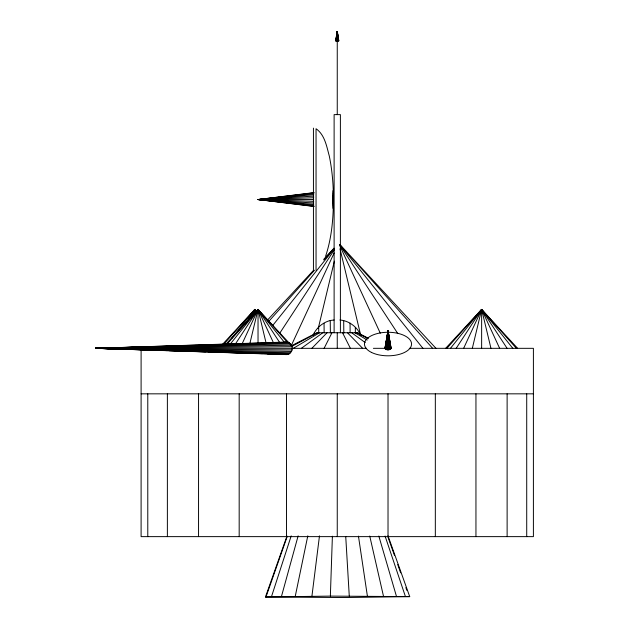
<?xml version="1.0" encoding="UTF-8"?>
<svg xmlns="http://www.w3.org/2000/svg" width="629" height="629" viewBox="0 0 629 629"><rect width="100%" height="100%" fill="white"/><g stroke="black" fill="none" stroke-linecap="round" stroke-linejoin="round"><path stroke-width="0.94" d="M333.268 208.545C333.818 190.988 332.851 173.305 329.305 156.071C326.663 146.478 324.816 134.795 316.049 128.741L316.049 270.352M325.618 256.2C332.647 235.136 333.779 212.586 333.268 190.54M333.268 207.617L333.268 191.475M333.268 206.139L333.268 192.954M286.989 536.05L265.446 597L330.359 596.103L332.395 536.207M333.268 204.205L333.268 194.888M387.22 349.771L388.022 330.657L391.089 348.285C390.177 350.424 385.86 350.424 384.948 348.285L388.022 330.657L391.089 348.285M336.845 40.861L337.254 31.45L338.819 40.861L335.682 40.861L337.254 31.45L338.764 40.861M387.881 333.504L388.022 330.657L390.986 348.686M333.268 201.956L333.268 197.129M386.481 349.614L388.022 330.657L390.68 347.515L390.192 347.2M336.468 40.861L337.254 31.45L338.614 40.861M387.48 336.405L388.022 330.657L390.68 349.056M385.844 349.37L388.022 330.657L388.785 336.491M336.145 40.861L337.254 31.45L338.363 40.861M292.084 349.944C293.067 346.327 290.394 342.05 286.486 342.042L95.6 348.324L286.486 354.599C289.167 354.575 291.455 352.492 292.084 349.944L95.6 348.324L287.988 342.262M311.929 596.174L319.477 535.861M386.866 339.416L388.022 330.657L390.192 349.37M335.894 40.861L337.254 31.45L338.032 40.861M385.357 349.056L388.022 330.657L388.565 336.405M385.506 346.579L388.022 330.657L389.555 349.614M385.05 348.686L388.022 330.657L388.156 333.504M335.682 40.861L337.254 31.45L337.655 40.861M384.948 348.285L388.022 330.657L388.816 349.771M295.253 596.292L307.793 535.837M253.495 315.113L254.863 309.421L256.86 311.583M249.855 343.576L258.032 309.421L291.361 345.439M318.243 328.432L334.345 261.184M472.324 348.324L481.641 309.421L517.636 348.324M281.462 596.441L298.146 535.845M271.5 596.622L291.196 535.877M266.036 596.811L287.17 536.568M250.774 318.266L254.863 309.421L256.789 311.583M242.079 343.898L258.032 309.421L287.65 342.561M291.251 345.651L334.125 252.984M463.636 348.324L481.641 309.421L516.409 348.324M324.108 348.324L331.97 332.741M245.318 324.006L254.863 309.421L256.695 311.709M235.757 343.458L258.032 309.421L284.316 342.223M279.535 333.535L334.361 249.752M456.182 348.324L481.641 309.421L512.816 348.324M231.629 338.41L254.863 309.421L256.451 311.85M229.915 344.511L258.032 309.421L279.771 342.648M272.719 325.468L334.384 248.518M450.466 348.324L481.641 309.421L507.092 348.324M223.311 344.723L254.863 309.421L256.089 312.07M226.479 344.723L258.032 309.421L273.167 342.137M268.174 322.04L314.516 270.203M323.652 259.974L334.093 248.298M446.865 348.324L481.641 309.421L499.638 348.324M222.194 344.723L254.863 309.421L255.767 313.218M225.371 344.723L258.032 309.421L266.216 343.576M267.356 320.24L313.336 270.549M323.998 259.03L333.991 248.227M445.639 348.324L481.641 309.421L490.958 348.324M311.866 348.324L327.049 332.741M301.354 348.324L322.826 332.741M293.287 348.324L319.587 332.741M291.667 346.493L317.551 332.741M291.691 345.651L316.851 332.741L357.649 332.741L368.059 338.08M387.983 535.782L409.723 596.622L344.818 597.526L265.446 597M284.984 342.262L286.486 342.042M313.053 335.281A26.127 26.127 0 0 1 330.241 320.499L334.101 319.988M313.997 206.477L258.118 199.542L313.997 192.616M313.997 206.241L258.118 199.542L313.997 192.851M313.745 205.518L258.118 199.542L313.745 193.567M313.745 204.425L258.118 199.542L313.745 194.668M313.745 202.994L258.118 199.542L313.745 196.091M313.745 201.327L258.118 199.542L313.745 197.758M167.228 350.612L95.6 348.324L120.076 347.617M123.009 347.53L139.654 347.051M144.552 346.909L158.256 346.508M167.07 346.257L177.842 345.942M188.614 345.636L196.445 345.407M210.149 345.007L216.03 344.841M231.692 344.385L234.633 344.299M287.988 354.386L95.6 348.324L159.216 346.54M161.173 346.485L289.379 342.884M128.89 349.284L95.6 348.324L120.045 347.743M128.843 347.53L139.607 347.279M155.253 346.901L158.186 346.838M289.379 353.757L95.6 348.324L290.582 343.882M109.289 348.647L95.6 348.324L120.053 347.908M290.582 352.759L95.6 348.324L291.502 345.187M109.289 348.552L95.6 348.324L292.084 346.697M330.359 596.103L409.723 596.622M258.118 199.542L313.745 199.542M291.502 351.462L95.6 348.324L366.542 348.324M373.374 348.324L385.09 348.324M409.259 348.324L533.4 348.324L533.4 536.631L141.1 536.631L141.1 349.292M141.1 393.833L533.4 393.833M95.6 348.324L109.32 348.442M122.985 348.788L128.859 348.883M115.154 348.788L128.843 349.111M141.556 349.417L148.405 349.575M132.805 349.402L148.468 349.85M155.324 350.046L167.07 350.392M176.859 350.675L186.656 350.958M198.402 351.297L205.258 351.493M219.946 351.918L224.836 352.059M241.481 352.539L243.439 352.594M169.193 350.675L186.852 351.241M188.818 351.304L205.502 351.839M208.443 351.933L225.127 352.468M228.068 352.562L243.769 353.066M247.692 353.191L262.411 353.663M267.317 353.82L282.036 354.292M339.896 319.988C348.922 320.704 357.421 326.946 360.747 335.367M356.957 332.741L368.169 338.701M354.921 332.741L367.25 340.045M351.674 332.741L365.197 342.553M347.452 332.741L362.634 348.324M435.952 348.324L339.99 244.626L432.634 348.324M339.88 244.705L422.916 348.324M339.731 244.83L397.78 333.535M342.53 332.741L350.392 348.324M339.896 245.86L380.293 333.173M387.896 536.844L394.43 555.289M397.701 564.52L400.642 572.822M405.87 587.588L406.845 590.356M385.074 536.034L405.391 596.441M378.823 536.026L396.443 596.292M340.022 248.864L360.661 335.06M369.742 536.042L383.478 596.174M358.451 536.097L367.391 596.103M389.044 338.441L389.296 340.383M345.73 536.474L349.268 596.072M314.374 332.67L314.429 334.628M318.683 327.418L318.754 333.118M355.314 327.418L355.377 333.118M330.241 320.499L330.382 332.969M324.045 323.298L324.147 332.922M343.701 320.711L343.811 333.087M350.062 323.109L350.109 332.804M359.623 332.67L359.631 334.628M526.717 393.833L526.717 536.631M507.123 393.833L507.123 536.631M481.641 309.421L481.641 348.324M475.949 393.833L475.949 536.631M435.331 393.833L435.331 536.631M388.022 330.657L388.022 349.818M388.022 393.833L388.022 536.631M340.391 332.741L340.391 114.62L334.117 114.62L334.117 332.741M337.254 31.45L337.254 114.62M337.254 332.741L337.254 348.324M337.254 393.833L337.254 536.631M333.268 190.225L333.268 208.867M313.439 128.127L313.439 270.957M286.486 393.833L286.486 536.631M258.032 309.421L258.032 343.458M254.863 309.421L254.863 313.313M239.177 393.833L239.177 536.631M198.552 393.833L198.552 536.631M167.377 393.833L167.377 536.631M147.784 393.833L147.784 536.631M371.377 352.366A23.54 11.77 0 0 0 410.753 347.09A23.54 11.77 0 0 0 381.929 332.67A23.54 11.77 0 0 0 371.377 352.366"/></g></svg>
